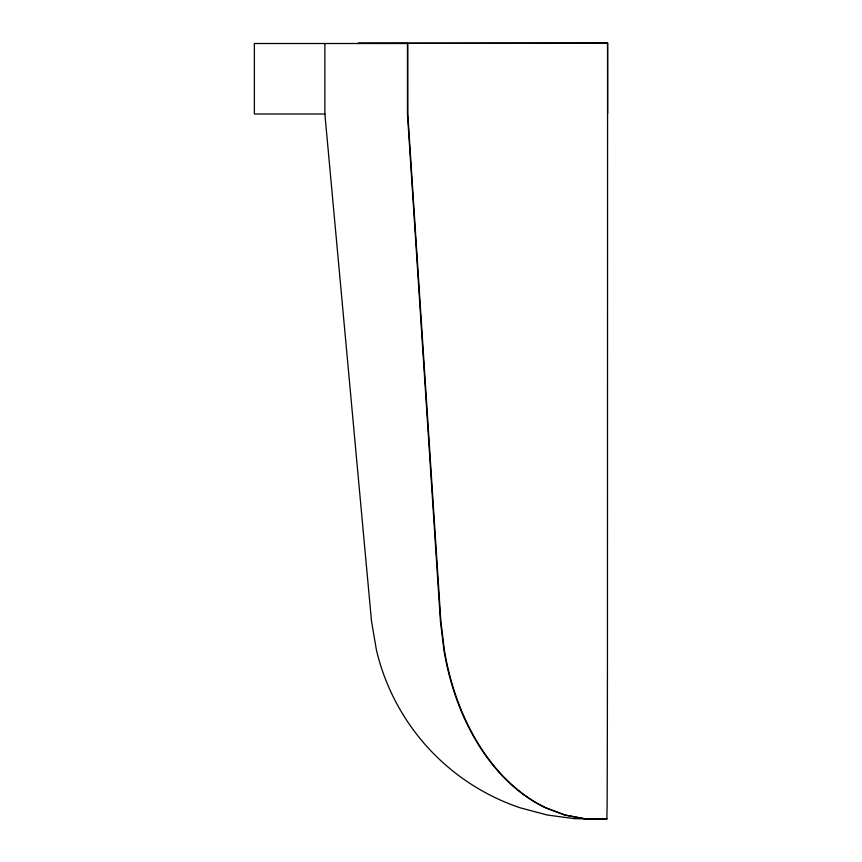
<?xml version="1.0" encoding="UTF-8"?>
<svg xmlns="http://www.w3.org/2000/svg" width="862" height="862" viewBox="0 0 862 862"><rect width="100%" height="100%" fill="white"/><g stroke="black" fill="none" stroke-linecap="round" stroke-linejoin="round"><path stroke-width="1.29" d="M324.866 43.509L324.866 113.999L371.5 621.146L376.478 650.293A219.562 219.562 0 0 0 520.422 807.877L547.327 815.021L574.932 818.717L606.837 818.9L607.085 807.78A219.562 0.657 90 0 0 607.451 650.023L607.591 43.1L607.624 113.59M607.591 43.1A524.969 0.603 0 0 0 358.064 43.316L607.387 43.186M325.06 113.999L254.376 113.999L254.376 43.509L407.457 43.509L407.457 113.999L440.428 621.146L443.952 650.293A219.562 155.257 90 0 0 545.732 807.877L564.761 815.021L584.274 818.717L606.923 818.674M606.837 818.9L584.339 818.695L564.879 814.989L545.915 807.834A219.562 154.794 89.9 0 1 444.372 650.163L440.848 621.017L407.791 113.838L407.758 43.348"/></g></svg>
